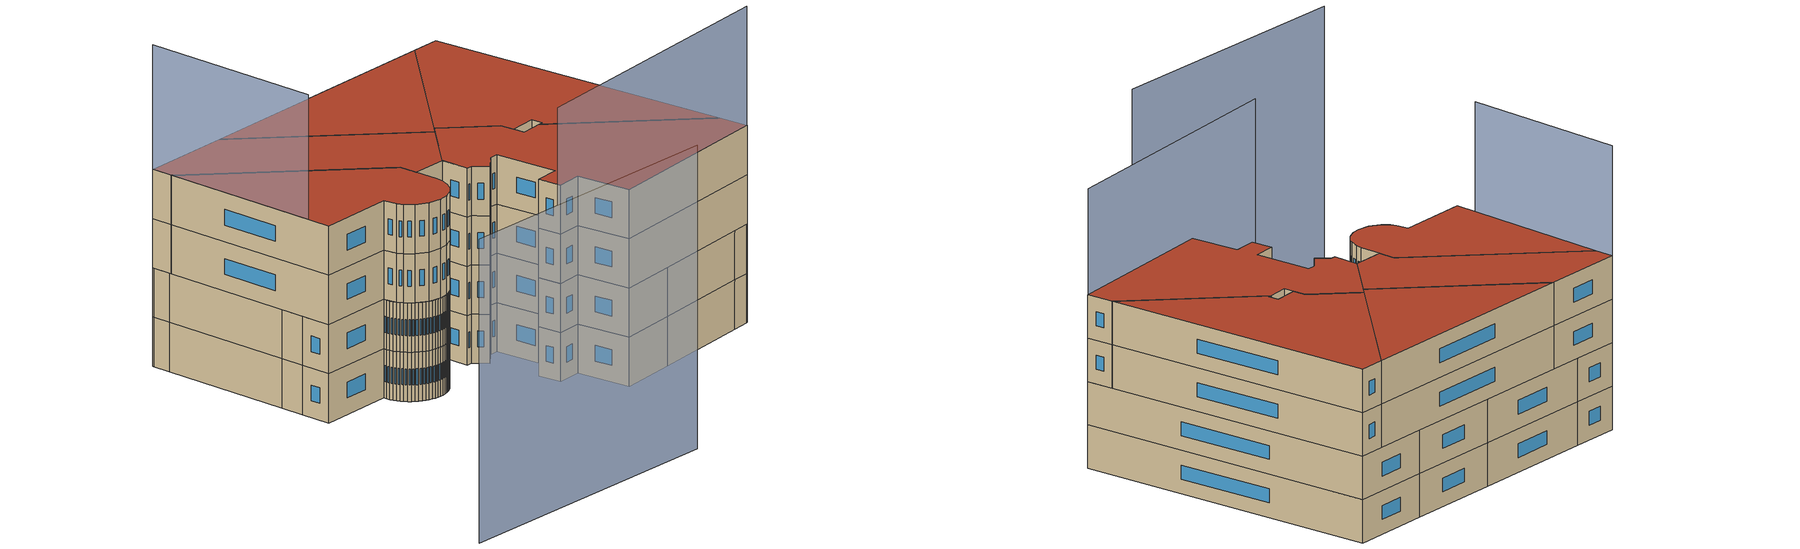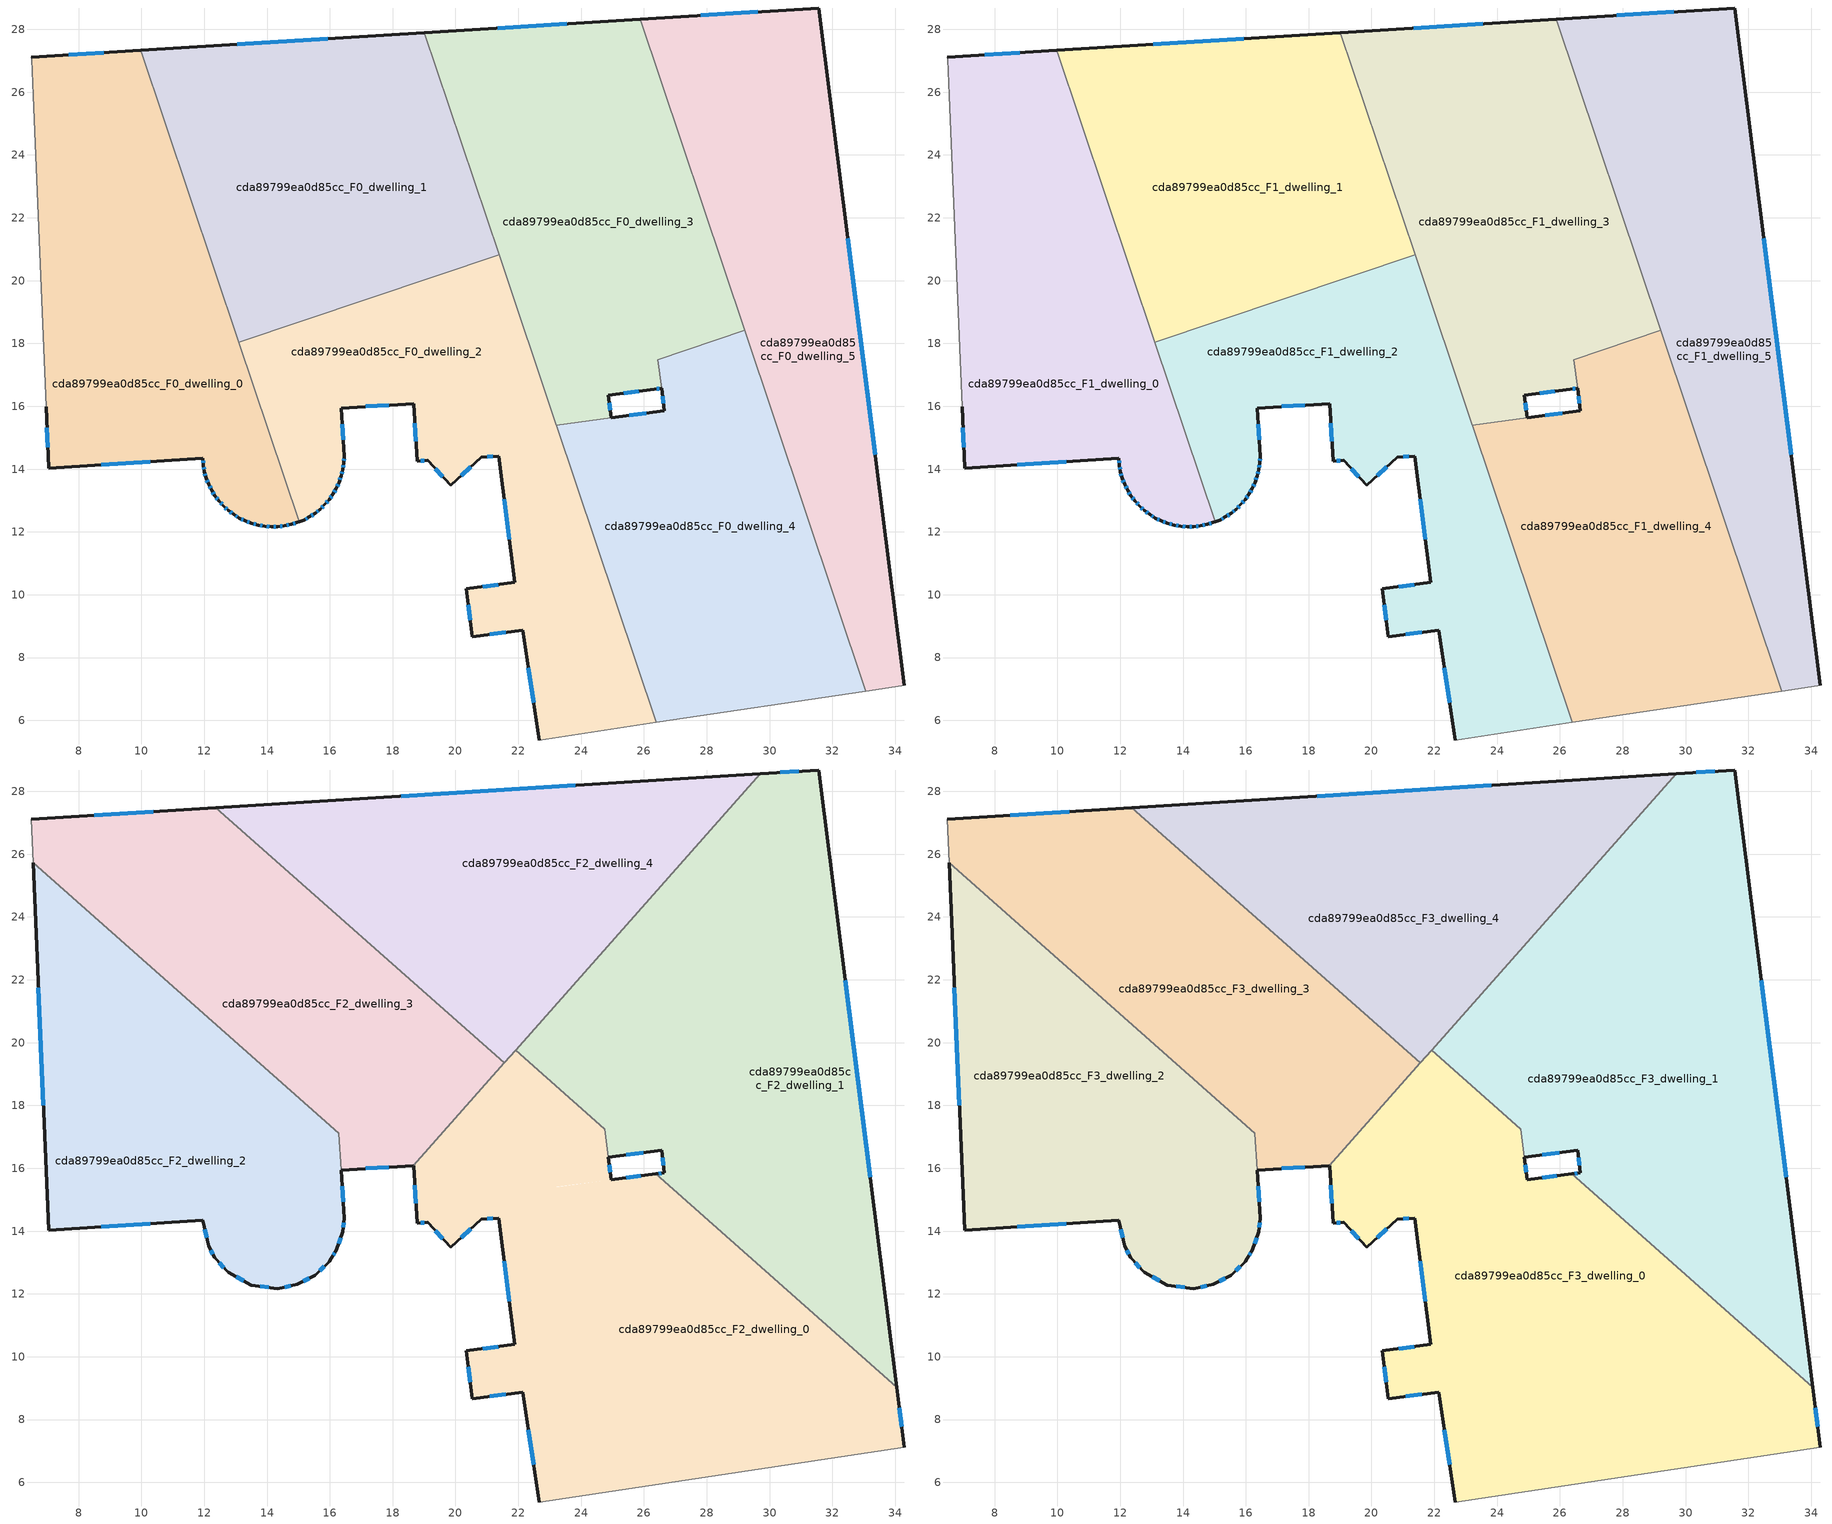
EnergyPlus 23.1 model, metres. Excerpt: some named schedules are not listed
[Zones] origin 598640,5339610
cda89799ea0d85cc_F0_dwelling_0
 floor ground (EU_floor_Construction): 9.98,27.33 15.03,12.32 14.96,12.3 14.77,12.24 14.56,12.19 14.35,12.17 14.14,12.17 13.93,12.18 13.72,12.22 13.51,12.28 13.31,12.35 13.12,12.44 12.94,12.56 12.77,12.68 12.62,12.82 12.47,12.98 12.34,13.15 12.24,13.32 12.14,13.51 12.06,13.71 12.01,13.92 11.97,14.13 11.96,14.34 7.05,14.02 6.97,15.99 6.91,17.46 6.56,25.9 6.51,27.04 6.5,27.11 z0
 wall outside (EU_wall_Construction): 6.97,15.99 7.05,14.02 11.96,14.34 11.97,14.13 12.01,13.92 12.06,13.71 12.14,13.51 12.24,13.32 12.34,13.15 12.47,12.98 12.62,12.82 12.77,12.68 12.94,12.56 13.12,12.44 13.31,12.35 13.51,12.28 13.72,12.22 13.93,12.18 14.14,12.17 14.35,12.17 14.56,12.19 14.77,12.24 14.96,12.3 15.03,12.32 / 9.98,27.33 6.5,27.11 z0:3
 wall adiabatic (EU_wall_Construction): 6.5,27.11 6.51,27.04 6.56,25.9 6.91,17.46 6.97,15.99 z0:3
 wall to cda89799ea0d85cc_F0_dwelling_1 (EU_wall_Construction): 13.1,18.04 9.98,27.33 z0:3
 wall to cda89799ea0d85cc_F0_dwelling_2 (EU_wall_Construction): 15.03,12.32 13.1,18.04 z0:3
 window (EU_Window_Construction): 14.42,12.18 14.48,12.19 / 14.21,12.17 14.28,12.17 / 14,12.18 14.07,12.17 / 13.79,12.21 13.85,12.2 / 13.58,12.26 13.64,12.24 / 13.38,12.33 13.44,12.3 / 13.19,12.41 13.25,12.38 / 13,12.52 13.06,12.48 / 12.83,12.64 12.88,12.6 / 12.67,12.77 12.72,12.73 / 12.52,12.92 12.57,12.87 / 12.39,13.09 12.43,13.04 / 12.27,13.26 12.3,13.21 / 12.18,13.45 12.21,13.39 / 12.09,13.64 12.12,13.58 / 12.03,13.85 12.04,13.78 / 11.98,14.06 12,13.99 / 11.96,14.27 11.97,14.2 / 8.72,14.13 10.29,14.23 / 7,15.32 7.02,14.69 / 8.8,27.26 7.68,27.19 / 14.83,12.26 14.9,12.28 / 14.63,12.21 14.69,12.22 z1.02:1.98
cda89799ea0d85cc_F0_dwelling_1
 floor ground (EU_floor_Construction): 19.01,27.89 21.39,20.82 13.1,18.04 9.98,27.33 z0
 wall outside (EU_wall_Construction): 19.01,27.89 9.98,27.33 z0:3
 wall to cda89799ea0d85cc_F0_dwelling_2 (EU_wall_Construction): 13.1,18.04 21.39,20.82 z0:3
 wall to cda89799ea0d85cc_F0_dwelling_3 (EU_wall_Construction): 21.39,20.82 19.01,27.89 z0:3
 window (EU_Window_Construction): 15.94,27.7 13.05,27.52 z1.02:1.98
cda89799ea0d85cc_F0_dwelling_2
 floor ground (EU_floor_Construction): 21.39,20.82 26.39,5.93 22.67,5.38 22.14,8.87 20.54,8.67 20.34,10.2 21.89,10.39 21.38,14.42 20.82,14.38 19.84,13.49 19.11,14.28 18.78,14.26 18.67,16.09 16.36,15.95 16.46,14.41 16.44,14.2 16.42,13.99 16.36,13.79 16.29,13.58 16.2,13.39 16.1,13.2 15.98,13.03 15.84,12.88 15.69,12.72 15.53,12.59 15.35,12.48 15.16,12.38 15.03,12.32 13.1,18.04 z0
 wall outside (EU_wall_Construction): 15.03,12.32 15.16,12.38 15.35,12.48 15.53,12.59 15.69,12.72 15.84,12.88 15.98,13.03 16.1,13.2 16.2,13.39 16.29,13.58 16.36,13.79 16.42,13.99 16.44,14.2 16.46,14.41 16.36,15.95 18.67,16.09 18.78,14.26 19.11,14.28 19.84,13.49 20.82,14.38 21.38,14.42 21.89,10.39 20.34,10.2 20.54,8.67 22.14,8.87 22.67,5.38 z0:3
 wall adiabatic (EU_wall_Construction): 22.67,5.38 26.39,5.93 z0:3
 wall to cda89799ea0d85cc_F0_dwelling_4 (EU_wall_Construction): 26.39,5.93 23.21,15.4 z0:3
 wall to cda89799ea0d85cc_F0_dwelling_3 (EU_wall_Construction): 23.21,15.4 21.38,20.82 z0:3
 window (EU_Window_Construction): 21.01,14.39 21.19,14.41 / 20.18,13.79 20.49,14.08 / 19.36,14.01 19.59,13.76 / 18.89,14.27 19,14.27 / 18.7,15.46 18.74,14.88 / 17.14,15.99 17.88,16.04 / 16.42,14.93 16.39,15.42 / 16.45,14.27 16.45,14.34 / 16.42,14.06 16.43,14.13 / 16.38,13.85 16.4,13.92 / 16.31,13.65 16.34,13.72 / 16.23,13.46 16.26,13.52 / 16.13,13.27 16.17,13.33 / 16.02,13.09 16.06,13.14 / 15.89,12.93 15.93,12.98 / 15.74,12.78 15.79,12.82 / 15.58,12.64 15.63,12.68 / 15.41,12.52 15.47,12.55 / 15.23,12.41 15.29,12.44 / 22.32,7.68 22.49,6.57 / 21.08,8.74 21.6,8.8 / 20.41,9.68 20.47,9.19 / 21.36,10.32 20.87,10.26 / 21.55,13.05 21.72,11.76 z1.02:1.98
cda89799ea0d85cc_F0_dwelling_3
 floor ground (EU_floor_Construction): 25.88,28.32 29.21,18.42 26.44,17.49 26.56,16.57 26.33,16.54 24.86,16.35 24.96,15.63 23.21,15.4 19.01,27.89 z0
 wall outside (EU_wall_Construction): 25.88,28.32 19.01,27.89 / 24.95,15.63 24.86,16.35 26.33,16.54 26.56,16.57 z0:3
 wall to cda89799ea0d85cc_F0_dwelling_4 (EU_wall_Construction): 26.56,16.57 26.44,17.49 29.21,18.42 / 23.21,15.4 24.96,15.63 z0:3
 wall to cda89799ea0d85cc_F0_dwelling_5 (EU_wall_Construction): 29.21,18.42 25.88,28.32 z0:3
 window (EU_Window_Construction): 23.54,28.18 21.35,28.04 / 26.41,16.55 26.48,16.56 / 25.36,16.42 25.83,16.48 / 24.92,15.88 24.89,16.11 z1.02:1.98
cda89799ea0d85cc_F0_dwelling_4
 floor ground (EU_floor_Construction): 29.2,18.42 33.06,6.93 26.39,5.93 23.21,15.4 24.96,15.64 26.65,15.85 26.44,17.49 z0
 wall outside (EU_wall_Construction): 26.56,16.57 26.65,15.85 24.96,15.64 z0:3
 wall adiabatic (EU_wall_Construction): 26.39,5.93 33.06,6.93 z0:3
 wall to cda89799ea0d85cc_F0_dwelling_5 (EU_wall_Construction): 33.06,6.93 29.21,18.41 z0:3
 window (EU_Window_Construction): 26.08,15.78 25.54,15.71 / 26.59,16.33 26.62,16.1 z1.02:1.98
cda89799ea0d85cc_F0_dwelling_5
 floor ground (EU_floor_Construction): 31.56,28.68 34.28,7.12 34.21,7.11 33.06,6.93 25.88,28.32 z0
 wall outside (EU_wall_Construction): 34.28,7.12 31.56,28.68 25.88,28.32 z0:3
 wall adiabatic (EU_wall_Construction): 33.06,6.93 34.21,7.11 34.28,7.12 z0:3
 window (EU_Window_Construction): 29.62,28.56 27.81,28.44 / 33.35,14.45 32.48,21.34 z1.02:1.98
cda89799ea0d85cc_F1_dwelling_0
 floor to cda89799ea0d85cc_F0_dwelling_0 (EU_floor_Construction): 9.98,27.33 15.03,12.32 14.96,12.3 14.77,12.24 14.56,12.19 14.35,12.17 14.14,12.17 13.93,12.18 13.72,12.22 13.51,12.28 13.31,12.35 13.12,12.44 12.94,12.56 12.77,12.68 12.62,12.82 12.47,12.98 12.34,13.15 12.24,13.32 12.14,13.51 12.06,13.71 12.01,13.92 11.97,14.13 11.96,14.34 7.05,14.02 6.97,15.99 6.91,17.46 6.56,25.9 6.51,27.04 6.5,27.11 z3
 wall outside (EU_wall_Construction): 6.97,15.99 7.05,14.02 11.96,14.34 11.97,14.13 12.01,13.92 12.06,13.71 12.14,13.51 12.24,13.32 12.34,13.15 12.47,12.98 12.62,12.82 12.77,12.68 12.94,12.56 13.12,12.44 13.31,12.35 13.51,12.28 13.72,12.22 13.93,12.18 14.14,12.17 14.35,12.17 14.56,12.19 14.77,12.24 14.96,12.3 15.03,12.32 / 9.98,27.33 6.5,27.11 z3:6
 wall adiabatic (EU_wall_Construction): 6.5,27.11 6.51,27.04 6.56,25.9 6.91,17.46 6.97,15.99 z3:6
 wall to cda89799ea0d85cc_F1_dwelling_1 (EU_wall_Construction): 13.1,18.04 9.98,27.33 z3:6
 wall to cda89799ea0d85cc_F1_dwelling_2 (EU_wall_Construction): 15.03,12.32 13.1,18.04 z3:6
 window (EU_Window_Construction): 14.42,12.18 14.48,12.19 / 14.21,12.17 14.28,12.17 / 14,12.18 14.07,12.17 / 13.79,12.21 13.85,12.2 / 13.58,12.26 13.64,12.24 / 13.38,12.33 13.44,12.3 / 13.19,12.41 13.25,12.38 / 13,12.52 13.06,12.48 / 12.83,12.64 12.88,12.6 / 12.67,12.77 12.72,12.73 / 12.52,12.92 12.57,12.87 / 12.39,13.09 12.43,13.04 / 12.27,13.26 12.3,13.21 / 12.18,13.45 12.21,13.39 / 12.09,13.64 12.12,13.58 / 12.03,13.85 12.04,13.78 / 11.98,14.06 12,13.99 / 11.96,14.27 11.97,14.2 / 8.72,14.13 10.29,14.23 / 7,15.32 7.02,14.69 / 8.8,27.26 7.68,27.19 / 14.83,12.26 14.9,12.28 / 14.63,12.21 14.69,12.22 z4.02:4.98
 roof outside (EU_roof_Construction): 14.35,12.17 13.51,12.28 13.72,12.22 13.93,12.18 14.14,12.17 z6; 13.51,12.28 12.77,12.68 12.94,12.56 13.12,12.44 13.31,12.35 z6; 12.14,13.51 11.96,14.34 11.97,14.13 12.01,13.92 12.06,13.71 z6
cda89799ea0d85cc_F1_dwelling_1
 floor to cda89799ea0d85cc_F0_dwelling_1 (EU_floor_Construction): 19.01,27.89 21.39,20.82 13.1,18.04 9.98,27.33 z3
 wall outside (EU_wall_Construction): 19.01,27.89 9.98,27.33 z3:6
 wall to cda89799ea0d85cc_F1_dwelling_2 (EU_wall_Construction): 13.1,18.04 21.39,20.82 z3:6
 wall to cda89799ea0d85cc_F1_dwelling_3 (EU_wall_Construction): 21.39,20.82 19.01,27.89 z3:6
 window (EU_Window_Construction): 15.94,27.7 13.05,27.52 z4.02:4.98
cda89799ea0d85cc_F1_dwelling_2
 floor to cda89799ea0d85cc_F0_dwelling_2 (EU_floor_Construction): 21.39,20.82 26.39,5.93 22.67,5.38 22.14,8.87 20.54,8.67 20.34,10.2 21.89,10.39 21.38,14.42 20.82,14.38 19.84,13.49 19.11,14.28 18.78,14.26 18.67,16.09 16.36,15.95 16.46,14.41 16.44,14.2 16.42,13.99 16.36,13.79 16.29,13.58 16.2,13.39 16.1,13.2 15.98,13.03 15.84,12.88 15.69,12.72 15.53,12.59 15.35,12.48 15.16,12.38 15.03,12.32 13.1,18.04 z3
 wall outside (EU_wall_Construction): 15.03,12.32 15.16,12.38 15.35,12.48 15.53,12.59 15.69,12.72 15.84,12.88 15.98,13.03 16.1,13.2 16.2,13.39 16.29,13.58 16.36,13.79 16.42,13.99 16.44,14.2 16.46,14.41 16.36,15.95 18.67,16.09 18.78,14.26 19.11,14.28 19.84,13.49 20.82,14.38 21.38,14.42 21.89,10.39 20.34,10.2 20.54,8.67 22.14,8.87 22.67,5.38 z3:6
 wall adiabatic (EU_wall_Construction): 22.67,5.38 26.39,5.93 z3:6
 wall to cda89799ea0d85cc_F1_dwelling_4 (EU_wall_Construction): 26.39,5.93 23.21,15.4 z3:6
 wall to cda89799ea0d85cc_F1_dwelling_3 (EU_wall_Construction): 23.21,15.4 21.38,20.82 z3:6
 window (EU_Window_Construction): 21.01,14.39 21.19,14.41 / 20.18,13.79 20.49,14.08 / 19.36,14.01 19.59,13.76 / 18.89,14.27 19,14.27 / 18.7,15.46 18.74,14.88 / 17.14,15.99 17.88,16.04 / 16.42,14.93 16.39,15.42 / 16.45,14.27 16.45,14.34 / 16.42,14.06 16.43,14.13 / 16.38,13.85 16.4,13.92 / 16.31,13.65 16.34,13.72 / 16.23,13.46 16.26,13.52 / 16.13,13.27 16.17,13.33 / 16.02,13.09 16.06,13.14 / 15.89,12.93 15.93,12.98 / 15.74,12.78 15.79,12.82 / 15.58,12.64 15.63,12.68 / 15.41,12.52 15.47,12.55 / 15.23,12.41 15.29,12.44 / 22.32,7.68 22.49,6.57 / 21.08,8.74 21.6,8.8 / 20.41,9.68 20.47,9.19 / 21.36,10.32 20.87,10.26 / 21.55,13.05 21.72,11.76 z4.02:4.98
cda89799ea0d85cc_F1_dwelling_3
 floor to cda89799ea0d85cc_F0_dwelling_3 (EU_floor_Construction): 25.88,28.32 29.21,18.42 26.44,17.49 26.56,16.57 26.33,16.54 24.86,16.35 24.96,15.63 23.21,15.4 19.01,27.89 z3
 wall outside (EU_wall_Construction): 25.88,28.32 19.01,27.89 / 24.95,15.63 24.86,16.35 26.33,16.54 26.56,16.57 z3:6
 wall to cda89799ea0d85cc_F1_dwelling_4 (EU_wall_Construction): 26.56,16.57 26.44,17.49 29.21,18.42 / 23.21,15.4 24.96,15.63 z3:6
 wall to cda89799ea0d85cc_F1_dwelling_5 (EU_wall_Construction): 29.21,18.42 25.88,28.32 z3:6
 window (EU_Window_Construction): 23.54,28.18 21.35,28.04 / 26.41,16.55 26.48,16.56 / 25.36,16.42 25.83,16.48 / 24.92,15.88 24.89,16.11 z4.02:4.98
cda89799ea0d85cc_F1_dwelling_4
 floor to cda89799ea0d85cc_F0_dwelling_4 (EU_floor_Construction): 29.2,18.42 33.06,6.93 26.39,5.93 23.21,15.4 24.96,15.64 26.65,15.85 26.44,17.49 z3
 wall outside (EU_wall_Construction): 26.56,16.57 26.65,15.85 24.96,15.64 z3:6
 wall adiabatic (EU_wall_Construction): 26.39,5.93 33.06,6.93 z3:6
 wall to cda89799ea0d85cc_F1_dwelling_5 (EU_wall_Construction): 33.06,6.93 29.21,18.41 z3:6
 window (EU_Window_Construction): 26.08,15.78 25.54,15.71 / 26.59,16.33 26.62,16.1 z4.02:4.98
cda89799ea0d85cc_F1_dwelling_5
 floor to cda89799ea0d85cc_F0_dwelling_5 (EU_floor_Construction): 31.56,28.68 34.28,7.12 34.21,7.11 33.06,6.93 25.88,28.32 z3
 wall outside (EU_wall_Construction): 34.28,7.12 31.56,28.68 25.88,28.32 z3:6
 wall adiabatic (EU_wall_Construction): 33.06,6.93 34.21,7.11 34.28,7.12 z3:6
 window (EU_Window_Construction): 29.62,28.56 27.81,28.44 / 33.35,14.45 32.48,21.34 z4.02:4.98
cda89799ea0d85cc_F2_dwelling_0
 floor to cda89799ea0d85cc_F1_dwelling_4 (EU_floor_Construction): 31.65,11.15 33.06,6.94 26.39,5.94 23.21,15.4 24.95,15.64 26.37,15.82 z6
 floor to cda89799ea0d85cc_F1_dwelling_5 (EU_floor_Construction): 34.04,9.03 34.28,7.12 33.06,6.94 31.65,11.14 z6
 floor to cda89799ea0d85cc_F1_dwelling_2 (EU_floor_Construction): 21.79,19.62 26.39,5.94 22.67,5.38 22.14,8.87 20.54,8.67 20.34,10.2 21.89,10.39 21.38,14.42 20.82,14.38 19.84,13.49 19.11,14.28 18.78,14.26 18.67,16.09 z6
 floor to cda89799ea0d85cc_F1_dwelling_3 (EU_floor_Construction): 24.74,17.26 24.95,15.64 23.21,15.4 21.79,19.62 21.92,19.76 z6
 wall outside (EU_wall_Construction): 34.28,7.12 34.04,9.03 / 18.67,16.09 18.78,14.26 19.11,14.28 19.84,13.49 20.82,14.38 21.38,14.42 21.89,10.39 20.34,10.2 20.54,8.67 22.14,8.87 22.67,5.38 / 26.37,15.82 24.95,15.63 24.86,16.35 z6:9
 wall adiabatic (EU_wall_Construction): 22.67,5.38 34.28,7.12 z6:9
 wall to cda89799ea0d85cc_F2_dwelling_1 (EU_wall_Construction): 24.86,16.35 24.74,17.26 21.92,19.76 / 34.04,9.03 26.37,15.82 z6:9
 wall to cda89799ea0d85cc_F2_dwelling_3 (EU_wall_Construction): 21.55,19.35 18.66,16.09 z6:9
 wall to cda89799ea0d85cc_F2_dwelling_4 (EU_wall_Construction): 21.91,19.76 21.55,19.35 z6:9
 window (EU_Window_Construction): 34.2,7.77 34.12,8.38 / 22.32,7.68 22.49,6.57 / 21.08,8.74 21.6,8.8 / 20.41,9.68 20.47,9.19 / 21.36,10.32 20.87,10.26 / 21.55,13.05 21.72,11.76 / 21.01,14.39 21.19,14.41 / 20.18,13.79 20.49,14.08 / 19.36,14.01 19.59,13.76 / 18.89,14.27 19,14.27 / 18.7,15.46 18.74,14.88 / 24.92,15.88 24.89,16.11 / 25.89,15.76 25.44,15.7 z7.02:7.98
cda89799ea0d85cc_F2_dwelling_1
 floor to cda89799ea0d85cc_F1_dwelling_5 (EU_floor_Construction): 31.56,28.68 34.04,9.03 31.65,11.14 26.87,25.36 29.71,28.56 z6
 floor to cda89799ea0d85cc_F1_dwelling_4 (EU_floor_Construction): 29.2,18.42 31.65,11.15 26.37,15.82 26.65,15.85 26.44,17.49 z6
 floor to cda89799ea0d85cc_F1_dwelling_3 (EU_floor_Construction): 26.87,25.36 29.21,18.42 26.44,17.49 26.56,16.57 24.86,16.35 24.74,17.26 21.92,19.76 z6
 wall outside (EU_wall_Construction): 34.04,9.03 31.56,28.68 29.71,28.56 / 24.86,16.35 26.56,16.57 26.65,15.85 26.37,15.82 z6:9
 wall to cda89799ea0d85cc_F2_dwelling_4 (EU_wall_Construction): 29.71,28.56 21.92,19.76 z6:9
 window (EU_Window_Construction): 30.93,28.64 30.34,28.6 / 33.2,15.71 32.4,21.99 / 26.56,15.84 26.47,15.83 / 26.59,16.33 26.62,16.1 / 25.44,16.43 25.98,16.5 z7.02:7.98
cda89799ea0d85cc_F2_dwelling_2
 floor outside (EU_floor_Construction): 6.57,25.72 6.91,17.46 6.97,15.99 7.05,14.02 6.56,25.73 z6
 floor to cda89799ea0d85cc_F1_dwelling_0 (EU_floor_Construction): 12.2,20.73 15.02,12.33 14.96,12.3 14.35,12.17 13.51,12.28 12.77,12.68 12.34,13.15 12.14,13.51 11.96,14.34 7.05,14.02 6.97,15.99 6.91,17.46 6.57,25.72 z6
 floor to cda89799ea0d85cc_F1_dwelling_2 (EU_floor_Construction): 16.29,17.11 16.46,14.41 16.42,13.99 16.2,13.39 16.05,13.14 15.98,13.03 15.53,12.59 15.02,12.33 13.1,18.04 14.65,18.56 z6
 floor to cda89799ea0d85cc_F1_dwelling_1 (EU_floor_Construction): 14.65,18.56 13.1,18.04 12.2,20.73 z6
 wall outside (EU_wall_Construction): 6.56,25.73 7.05,14.02 11.96,14.34 12.14,13.51 12.34,13.15 12.77,12.68 13.51,12.28 14.35,12.17 14.96,12.3 15.53,12.59 15.98,13.03 16.05,13.14 16.2,13.39 16.42,13.99 16.46,14.41 16.36,15.94 z6:9
 wall to cda89799ea0d85cc_F2_dwelling_3 (EU_wall_Construction): 16.36,15.94 16.29,17.11 6.56,25.73 z6:9
 window (EU_Window_Construction): 16.43,14.13 16.44,14.26 / 16.28,13.6 16.34,13.78 / 16.1,13.23 16.15,13.31 / 15.68,12.74 15.83,12.88 / 15.16,12.4 15.34,12.49 / 14.56,12.22 14.75,12.26 / 13.79,12.24 14.06,12.21 / 13.02,12.54 13.25,12.41 / 12.49,12.99 12.62,12.84 / 12.21,13.39 12.27,13.27 / 12.02,14.06 12.08,13.79 / 8.72,14.13 10.29,14.23 / 6.72,21.75 6.88,18.01 / 16.42,14.93 16.39,15.42 z7.02:7.98
cda89799ea0d85cc_F2_dwelling_3
 floor outside (EU_floor_Construction): 6.5,27.11 6.51,27.04 6.56,25.9 6.57,25.72 6.56,25.73 z6
 floor to cda89799ea0d85cc_F1_dwelling_1 (EU_floor_Construction): 20.3,20.46 14.65,18.56 12.2,20.73 9.98,27.33 12.38,27.48 z6
 floor to cda89799ea0d85cc_F1_dwelling_0 (EU_floor_Construction): 9.98,27.33 12.2,20.73 6.57,25.72 6.56,25.9 6.51,27.04 6.5,27.11 z6
 floor to cda89799ea0d85cc_F1_dwelling_2 (EU_floor_Construction): 21.55,19.35 18.66,16.09 16.36,15.95 16.29,17.11 14.65,18.56 20.3,20.46 z6
 wall outside (EU_wall_Construction): 12.38,27.48 6.5,27.11 / 16.36,15.95 18.66,16.09 z6:9
 wall adiabatic (EU_wall_Construction): 6.5,27.11 6.56,25.73 z6:9
 wall to cda89799ea0d85cc_F2_dwelling_4 (EU_wall_Construction): 21.55,19.35 12.38,27.48 z6:9
 window (EU_Window_Construction): 10.38,27.35 8.5,27.24 / 17.14,15.99 17.88,16.04 z7.02:7.98
cda89799ea0d85cc_F2_dwelling_4
 floor to cda89799ea0d85cc_F1_dwelling_3 (EU_floor_Construction): 25.88,28.32 26.87,25.36 21.79,19.62 19.01,27.89 z6
 floor to cda89799ea0d85cc_F1_dwelling_1 (EU_floor_Construction): 19.01,27.89 21.38,20.82 20.3,20.46 12.38,27.48 z6
 floor to cda89799ea0d85cc_F1_dwelling_5 (EU_floor_Construction): 29.71,28.56 26.87,25.36 25.88,28.32 z6
 floor to cda89799ea0d85cc_F1_dwelling_2 (EU_floor_Construction): 21.38,20.82 21.79,19.62 21.55,19.35 20.3,20.46 z6
 wall outside (EU_wall_Construction): 29.71,28.56 12.38,27.48 z6:9
 window (EU_Window_Construction): 23.81,28.19 18.27,27.85 z7.02:7.98
cda89799ea0d85cc_F3_dwelling_0
 floor to cda89799ea0d85cc_F2_dwelling_0 (EU_floor_Construction): 26.37,15.82 34.04,9.03 34.28,7.12 22.67,5.38 22.14,8.87 20.54,8.67 20.34,10.2 21.89,10.39 21.38,14.42 20.82,14.38 19.84,13.49 19.11,14.28 18.78,14.26 18.67,16.09 21.92,19.76 24.74,17.26 24.95,15.63 z9
 wall outside (EU_wall_Construction): 34.28,7.12 34.04,9.03 / 18.67,16.09 18.78,14.26 19.11,14.28 19.84,13.49 20.82,14.38 21.38,14.42 21.89,10.39 20.34,10.2 20.54,8.67 22.14,8.87 22.67,5.38 / 26.37,15.82 24.95,15.63 24.86,16.35 z9:12
 wall adiabatic (EU_wall_Construction): 22.67,5.38 34.28,7.12 z9:12
 wall to cda89799ea0d85cc_F3_dwelling_1 (EU_wall_Construction): 24.86,16.35 24.74,17.26 21.92,19.76 / 34.04,9.03 26.37,15.82 z9:12
 wall to cda89799ea0d85cc_F3_dwelling_3 (EU_wall_Construction): 21.55,19.35 18.66,16.09 z9:12
 wall to cda89799ea0d85cc_F3_dwelling_4 (EU_wall_Construction): 21.91,19.76 21.55,19.35 z9:12
 window (EU_Window_Construction): 34.2,7.77 34.12,8.38 / 22.32,7.68 22.49,6.57 / 21.08,8.74 21.6,8.8 / 20.41,9.68 20.47,9.19 / 21.36,10.32 20.87,10.26 / 21.55,13.05 21.72,11.76 / 21.01,14.39 21.19,14.41 / 20.18,13.79 20.49,14.08 / 19.36,14.01 19.59,13.76 / 18.89,14.27 19,14.27 / 18.7,15.46 18.74,14.88 / 24.92,15.88 24.89,16.11 / 25.89,15.76 25.44,15.7 z10.02:10.98
 roof outside (EU_roof_Construction): 34.28,7.12 34.04,9.03 26.37,15.82 24.95,15.63 24.74,17.26 21.92,19.76 18.66,16.09 18.78,14.26 19.11,14.28 19.84,13.49 20.82,14.38 21.38,14.42 21.89,10.39 20.34,10.2 20.54,8.67 22.14,8.87 22.67,5.38 z12
cda89799ea0d85cc_F3_dwelling_1
 floor to cda89799ea0d85cc_F2_dwelling_1 (EU_floor_Construction): 31.56,28.68 34.04,9.03 26.37,15.82 26.65,15.85 26.56,16.57 24.86,16.35 24.74,17.26 21.92,19.76 29.71,28.56 z9
 wall outside (EU_wall_Construction): 34.04,9.03 31.56,28.68 29.71,28.56 / 24.86,16.35 26.56,16.57 26.65,15.85 26.37,15.82 z9:12
 wall to cda89799ea0d85cc_F3_dwelling_4 (EU_wall_Construction): 29.71,28.56 21.92,19.76 z9:12
 window (EU_Window_Construction): 30.93,28.64 30.34,28.6 / 33.2,15.71 32.4,21.99 / 26.56,15.84 26.47,15.83 / 26.59,16.33 26.62,16.1 / 25.44,16.43 25.98,16.5 z10.02:10.98
 roof outside (EU_roof_Construction): 34.04,9.03 31.56,28.68 29.71,28.56 21.92,19.76 24.74,17.26 24.86,16.35 26.56,16.57 26.65,15.85 26.37,15.82 z12
cda89799ea0d85cc_F3_dwelling_2
 floor to cda89799ea0d85cc_F2_dwelling_2 (EU_floor_Construction): 16.29,17.11 16.46,14.41 16.42,13.99 16.2,13.39 16.05,13.14 15.98,13.03 15.53,12.59 14.96,12.3 14.35,12.17 13.51,12.28 12.77,12.68 12.34,13.15 12.14,13.51 11.96,14.34 7.05,14.02 6.56,25.73 z9
 wall outside (EU_wall_Construction): 6.56,25.73 7.05,14.02 11.96,14.34 12.14,13.51 12.34,13.15 12.77,12.68 13.51,12.28 14.35,12.17 14.96,12.3 15.53,12.59 15.98,13.03 16.05,13.14 16.2,13.39 16.42,13.99 16.46,14.41 16.36,15.94 z9:12
 wall to cda89799ea0d85cc_F3_dwelling_3 (EU_wall_Construction): 16.36,15.94 16.29,17.11 6.56,25.73 z9:12
 window (EU_Window_Construction): 16.43,14.13 16.44,14.26 / 16.28,13.6 16.34,13.78 / 16.1,13.23 16.15,13.31 / 15.68,12.74 15.83,12.88 / 15.16,12.4 15.34,12.49 / 14.56,12.22 14.75,12.26 / 13.79,12.24 14.06,12.21 / 13.02,12.54 13.25,12.41 / 12.49,12.99 12.62,12.84 / 12.21,13.39 12.27,13.27 / 12.02,14.06 12.08,13.79 / 8.72,14.13 10.29,14.23 / 6.72,21.75 6.88,18.01 / 16.42,14.93 16.39,15.42 z10.02:10.98
 roof outside (EU_roof_Construction): 15.98,13.03 16.05,13.14 16.2,13.39 16.42,13.99 16.46,14.41 16.29,17.11 6.56,25.73 7.05,14.02 11.96,14.34 12.14,13.51 12.34,13.15 12.77,12.68 13.51,12.28 14.35,12.17 14.96,12.3 15.53,12.59 z12
cda89799ea0d85cc_F3_dwelling_3
 floor to cda89799ea0d85cc_F2_dwelling_3 (EU_floor_Construction): 21.55,19.35 18.66,16.09 16.36,15.95 16.29,17.11 6.56,25.73 6.5,27.11 12.38,27.48 z9
 wall outside (EU_wall_Construction): 12.38,27.48 6.5,27.11 / 16.36,15.95 18.66,16.09 z9:12
 wall adiabatic (EU_wall_Construction): 6.5,27.11 6.56,25.73 z9:12
 wall to cda89799ea0d85cc_F3_dwelling_4 (EU_wall_Construction): 21.55,19.35 12.38,27.48 z9:12
 window (EU_Window_Construction): 10.38,27.35 8.5,27.24 / 17.14,15.99 17.88,16.04 z10.02:10.98
 roof outside (EU_roof_Construction): 18.66,16.09 21.55,19.35 12.38,27.48 6.5,27.11 6.56,25.73 16.29,17.11 16.36,15.95 z12
cda89799ea0d85cc_F3_dwelling_4
 floor to cda89799ea0d85cc_F2_dwelling_4 (EU_floor_Construction): 29.71,28.56 21.55,19.35 12.38,27.48 z9
 wall outside (EU_wall_Construction): 29.71,28.56 12.38,27.48 z9:12
 window (EU_Window_Construction): 23.81,28.19 18.27,27.85 z10.02:10.98
 roof outside (EU_roof_Construction): 21.55,19.35 29.71,28.56 12.38,27.48 z12
shading: 6.51,27.12 6.99,15.55 z0:19.6; -0.33,-4.51 18.45,-3.8 z0:18.5; 15.74,4.44 34.21,7.11 z0:19.3
[Building]
EU S2 Campaign: North Axis=0; Terrain=City; Solar Distribution=FullExterior
[Site:Location]
Vienna: Latitude=48; Longitude=16.5; Time Zone=1; Elevation=183
[SizingPeriod:WeatherFileDays]
AnnualSizingPeriod: Begin Month=1; Begin Day of Month=1; End Month=12; End Day of Month=31; Day of Week for Start Day=Monday; Use Weather File Daylight Saving Period=No; Use Weather File Rain and Snow Indicators=No
[MATERIAL]
EU_InternalMass_Material: Roughness=MediumRough; Thickness=0.1; Conductivity=1; Density=1800; Specific Heat=900; Thermal Absorptance=0.9; Solar Absorptance=0.7; Visible Absorptance=0.7
[MATERIAL:NOMASS] Roughness=MediumRough; Thermal Absorptance=0.9; Solar Absorptance=0.7; Visible Absorptance=0.7
Name | Thermal Resistance
EU_wall_NoMass | 0.942466
EU_roof_NoMass | 0.551687
EU_floor_NoMass | 0.66527
[WINDOWMATERIAL:SIMPLEGLAZINGSYSTEM]
EU_Window_SimpleGlazing: UFactor=2.03367; Solar Heat Gain Coefficient=0.65; Visible Transmittance=0.65
[CONSTRUCTION]
EU_wall_Construction: EU_wall_NoMass
EU_roof_Construction: EU_roof_NoMass
EU_floor_Construction: EU_floor_NoMass
EU_Window_Construction: EU_Window_SimpleGlazing
EU_InternalMass_Construction: EU_InternalMass_Material
[ZONE] Type=1; Multiplier=1; Ceiling Height=autocalculate; Floor Area=autocalculate; Part of Total Floor Area=Yes
Name | Volume
cda89799ea0d85cc_F0_dwelling_0; cda89799ea0d85cc_F1_dwelling_0; cda89799ea0d85cc_F2_dwelling_4; cda89799ea0d85cc_F3_dwelling_4 | 226.115
cda89799ea0d85cc_F2_dwelling_0; cda89799ea0d85cc_F3_dwelling_0 | 338.038
cda89799ea0d85cc_F0_dwelling_1; cda89799ea0d85cc_F1_dwelling_1 | 226.158
cda89799ea0d85cc_F2_dwelling_1; cda89799ea0d85cc_F3_dwelling_1 | 340.271
cda89799ea0d85cc_F0_dwelling_2; cda89799ea0d85cc_F1_dwelling_2 | 226.153
cda89799ea0d85cc_F2_dwelling_2; cda89799ea0d85cc_F3_dwelling_2 | 224.064
cda89799ea0d85cc_F0_dwelling_3; cda89799ea0d85cc_F1_dwelling_3 | 236.302
cda89799ea0d85cc_F2_dwelling_3; cda89799ea0d85cc_F3_dwelling_3 | 228.194
cda89799ea0d85cc_F0_dwelling_4; cda89799ea0d85cc_F1_dwelling_4 | 215.953
cda89799ea0d85cc_F0_dwelling_5; cda89799ea0d85cc_F1_dwelling_5 | 226.16
[INTERNALMASS] Construction=EU_InternalMass_Construction
Name | Zone or ZoneList | Surface Area
cda89799ea0d85cc_F0_dwelling_0_EU_InternalMass | cda89799ea0d85cc_F0_dwelling_0 | 75.371
cda89799ea0d85cc_F0_dwelling_1_EU_InternalMass | cda89799ea0d85cc_F0_dwelling_1 | 75.3861
cda89799ea0d85cc_F0_dwelling_2_EU_InternalMass | cda89799ea0d85cc_F0_dwelling_2 | 75.385
cda89799ea0d85cc_F0_dwelling_3_EU_InternalMass | cda89799ea0d85cc_F0_dwelling_3 | 78.7629
cda89799ea0d85cc_F0_dwelling_4_EU_InternalMass | cda89799ea0d85cc_F0_dwelling_4 | 71.9866
cda89799ea0d85cc_F0_dwelling_5_EU_InternalMass | cda89799ea0d85cc_F0_dwelling_5 | 75.3867
cda89799ea0d85cc_F1_dwelling_0_EU_InternalMass | cda89799ea0d85cc_F1_dwelling_0 | 75.371
cda89799ea0d85cc_F1_dwelling_1_EU_InternalMass | cda89799ea0d85cc_F1_dwelling_1 | 75.3861
cda89799ea0d85cc_F1_dwelling_2_EU_InternalMass | cda89799ea0d85cc_F1_dwelling_2 | 75.385
cda89799ea0d85cc_F1_dwelling_3_EU_InternalMass | cda89799ea0d85cc_F1_dwelling_3 | 78.7629
cda89799ea0d85cc_F1_dwelling_4_EU_InternalMass | cda89799ea0d85cc_F1_dwelling_4 | 71.9866
cda89799ea0d85cc_F1_dwelling_5_EU_InternalMass | cda89799ea0d85cc_F1_dwelling_5 | 75.3867
cda89799ea0d85cc_F2_dwelling_0_EU_InternalMass | cda89799ea0d85cc_F2_dwelling_0 | 112.696
cda89799ea0d85cc_F2_dwelling_1_EU_InternalMass | cda89799ea0d85cc_F2_dwelling_1 | 113.423
cda89799ea0d85cc_F2_dwelling_2_EU_InternalMass | cda89799ea0d85cc_F2_dwelling_2 | 74.6942
cda89799ea0d85cc_F2_dwelling_3_EU_InternalMass | cda89799ea0d85cc_F2_dwelling_3 | 76.0651
cda89799ea0d85cc_F2_dwelling_4_EU_InternalMass | cda89799ea0d85cc_F2_dwelling_4 | 75.3719
cda89799ea0d85cc_F3_dwelling_0_EU_InternalMass | cda89799ea0d85cc_F3_dwelling_0 | 112.696
cda89799ea0d85cc_F3_dwelling_1_EU_InternalMass | cda89799ea0d85cc_F3_dwelling_1 | 113.423
cda89799ea0d85cc_F3_dwelling_2_EU_InternalMass | cda89799ea0d85cc_F3_dwelling_2 | 74.6942
cda89799ea0d85cc_F3_dwelling_3_EU_InternalMass | cda89799ea0d85cc_F3_dwelling_3 | 76.0651
cda89799ea0d85cc_F3_dwelling_4_EU_InternalMass | cda89799ea0d85cc_F3_dwelling_4 | 75.3719
[OTHEREQUIPMENT] Fuel Type=Electricity; Design Level Calculation Method=Watts/Area; Power per Zone Floor Area=1; Fraction Latent=0; Fraction Radiant=0; Fraction Lost=0; Carbon Dioxide Generation Rate=0; EndUse Subcategory=EU_Step8_InternalGains
Name | Zone or ZoneList or Space or SpaceList | Schedule
EU_Step8_InternalGain_cda89799ea0d85cc_F0_dwelling_0_f000 | cda89799ea0d85cc_F0_dwelling_0 | EU_Step8_GainSchedule_cda89799ea0d85cc_F0_dwelling_0_f000
EU_Step8_InternalGain_cda89799ea0d85cc_F0_dwelling_1_f000 | cda89799ea0d85cc_F0_dwelling_1 | EU_Step8_GainSchedule_cda89799ea0d85cc_F0_dwelling_1_f000
EU_Step8_InternalGain_cda89799ea0d85cc_F0_dwelling_2_f000 | cda89799ea0d85cc_F0_dwelling_2 | EU_Step8_GainSchedule_cda89799ea0d85cc_F0_dwelling_2_f000
EU_Step8_InternalGain_cda89799ea0d85cc_F0_dwelling_3_f000 | cda89799ea0d85cc_F0_dwelling_3 | EU_Step8_GainSchedule_cda89799ea0d85cc_F0_dwelling_3_f000
EU_Step8_InternalGain_cda89799ea0d85cc_F0_dwelling_4_f000 | cda89799ea0d85cc_F0_dwelling_4 | EU_Step8_GainSchedule_cda89799ea0d85cc_F0_dwelling_4_f000
EU_Step8_InternalGain_cda89799ea0d85cc_F0_dwelling_5_f000 | cda89799ea0d85cc_F0_dwelling_5 | EU_Step8_GainSchedule_cda89799ea0d85cc_F0_dwelling_5_f000
EU_Step8_InternalGain_cda89799ea0d85cc_F1_dwelling_0_f000 | cda89799ea0d85cc_F1_dwelling_0 | EU_Step8_GainSchedule_cda89799ea0d85cc_F1_dwelling_0_f000
EU_Step8_InternalGain_cda89799ea0d85cc_F1_dwelling_1_f000 | cda89799ea0d85cc_F1_dwelling_1 | EU_Step8_GainSchedule_cda89799ea0d85cc_F1_dwelling_1_f000
EU_Step8_InternalGain_cda89799ea0d85cc_F1_dwelling_2_f000 | cda89799ea0d85cc_F1_dwelling_2 | EU_Step8_GainSchedule_cda89799ea0d85cc_F1_dwelling_2_f000
EU_Step8_InternalGain_cda89799ea0d85cc_F1_dwelling_3_f000 | cda89799ea0d85cc_F1_dwelling_3 | EU_Step8_GainSchedule_cda89799ea0d85cc_F1_dwelling_3_f000
EU_Step8_InternalGain_cda89799ea0d85cc_F1_dwelling_4_f000 | cda89799ea0d85cc_F1_dwelling_4 | EU_Step8_GainSchedule_cda89799ea0d85cc_F1_dwelling_4_f000
EU_Step8_InternalGain_cda89799ea0d85cc_F1_dwelling_5_f000 | cda89799ea0d85cc_F1_dwelling_5 | EU_Step8_GainSchedule_cda89799ea0d85cc_F1_dwelling_5_f000
EU_Step8_InternalGain_cda89799ea0d85cc_F2_dwelling_0_f000 | cda89799ea0d85cc_F2_dwelling_0 | EU_Step8_GainSchedule_cda89799ea0d85cc_F2_dwelling_0_f000
EU_Step8_InternalGain_cda89799ea0d85cc_F2_dwelling_1_f000 | cda89799ea0d85cc_F2_dwelling_1 | EU_Step8_GainSchedule_cda89799ea0d85cc_F2_dwelling_1_f000
EU_Step8_InternalGain_cda89799ea0d85cc_F2_dwelling_2_f000 | cda89799ea0d85cc_F2_dwelling_2 | EU_Step8_GainSchedule_cda89799ea0d85cc_F2_dwelling_2_f000
EU_Step8_InternalGain_cda89799ea0d85cc_F2_dwelling_3_f000 | cda89799ea0d85cc_F2_dwelling_3 | EU_Step8_GainSchedule_cda89799ea0d85cc_F2_dwelling_3_f000
EU_Step8_InternalGain_cda89799ea0d85cc_F2_dwelling_4_f000 | cda89799ea0d85cc_F2_dwelling_4 | EU_Step8_GainSchedule_cda89799ea0d85cc_F2_dwelling_4_f000
EU_Step8_InternalGain_cda89799ea0d85cc_F3_dwelling_0_f000 | cda89799ea0d85cc_F3_dwelling_0 | EU_Step8_GainSchedule_cda89799ea0d85cc_F3_dwelling_0_f000
EU_Step8_InternalGain_cda89799ea0d85cc_F3_dwelling_1_f000 | cda89799ea0d85cc_F3_dwelling_1 | EU_Step8_GainSchedule_cda89799ea0d85cc_F3_dwelling_1_f000
EU_Step8_InternalGain_cda89799ea0d85cc_F3_dwelling_2_f000 | cda89799ea0d85cc_F3_dwelling_2 | EU_Step8_GainSchedule_cda89799ea0d85cc_F3_dwelling_2_f000
EU_Step8_InternalGain_cda89799ea0d85cc_F3_dwelling_3_f000 | cda89799ea0d85cc_F3_dwelling_3 | EU_Step8_GainSchedule_cda89799ea0d85cc_F3_dwelling_3_f000
EU_Step8_InternalGain_cda89799ea0d85cc_F3_dwelling_4_f000 | cda89799ea0d85cc_F3_dwelling_4 | EU_Step8_GainSchedule_cda89799ea0d85cc_F3_dwelling_4_f000
[ZONEVENTILATION:DESIGNFLOWRATE] Schedule=EU_AlwaysOn; Design Flow Rate Calculation Method=AirChanges/Hour; Air Changes per Hour=0.530523; Ventilation Type=Natural; Fan Pressure Rise=0; Fan Total Efficiency=1; Constant Term Coefficient=1; Temperature Term Coefficient=0; Velocity Term Coefficient=0; Velocity Squared Term Coefficient=0; Minimum Indoor Temperature=-100; Maximum Indoor Temperature=100; Delta Temperature=-100; Minimum Outdoor Temperature=-100; Maximum Outdoor Temperature=100; Maximum Wind Speed=40
Name | Zone or ZoneList or Space or SpaceList
EU_ConstantAir_cda89799ea0d85cc_F0_dwelling_0 | cda89799ea0d85cc_F0_dwelling_0
EU_ConstantAir_cda89799ea0d85cc_F0_dwelling_1 | cda89799ea0d85cc_F0_dwelling_1
EU_ConstantAir_cda89799ea0d85cc_F0_dwelling_2 | cda89799ea0d85cc_F0_dwelling_2
EU_ConstantAir_cda89799ea0d85cc_F0_dwelling_3 | cda89799ea0d85cc_F0_dwelling_3
EU_ConstantAir_cda89799ea0d85cc_F0_dwelling_4 | cda89799ea0d85cc_F0_dwelling_4
EU_ConstantAir_cda89799ea0d85cc_F0_dwelling_5 | cda89799ea0d85cc_F0_dwelling_5
EU_ConstantAir_cda89799ea0d85cc_F1_dwelling_0 | cda89799ea0d85cc_F1_dwelling_0
EU_ConstantAir_cda89799ea0d85cc_F1_dwelling_1 | cda89799ea0d85cc_F1_dwelling_1
EU_ConstantAir_cda89799ea0d85cc_F1_dwelling_2 | cda89799ea0d85cc_F1_dwelling_2
EU_ConstantAir_cda89799ea0d85cc_F1_dwelling_3 | cda89799ea0d85cc_F1_dwelling_3
EU_ConstantAir_cda89799ea0d85cc_F1_dwelling_4 | cda89799ea0d85cc_F1_dwelling_4
EU_ConstantAir_cda89799ea0d85cc_F1_dwelling_5 | cda89799ea0d85cc_F1_dwelling_5
EU_ConstantAir_cda89799ea0d85cc_F2_dwelling_0 | cda89799ea0d85cc_F2_dwelling_0
EU_ConstantAir_cda89799ea0d85cc_F2_dwelling_1 | cda89799ea0d85cc_F2_dwelling_1
EU_ConstantAir_cda89799ea0d85cc_F2_dwelling_2 | cda89799ea0d85cc_F2_dwelling_2
EU_ConstantAir_cda89799ea0d85cc_F2_dwelling_3 | cda89799ea0d85cc_F2_dwelling_3
EU_ConstantAir_cda89799ea0d85cc_F2_dwelling_4 | cda89799ea0d85cc_F2_dwelling_4
EU_ConstantAir_cda89799ea0d85cc_F3_dwelling_0 | cda89799ea0d85cc_F3_dwelling_0
EU_ConstantAir_cda89799ea0d85cc_F3_dwelling_1 | cda89799ea0d85cc_F3_dwelling_1
EU_ConstantAir_cda89799ea0d85cc_F3_dwelling_2 | cda89799ea0d85cc_F3_dwelling_2
EU_ConstantAir_cda89799ea0d85cc_F3_dwelling_3 | cda89799ea0d85cc_F3_dwelling_3
EU_ConstantAir_cda89799ea0d85cc_F3_dwelling_4 | cda89799ea0d85cc_F3_dwelling_4
[HVACTEMPLATE:THERMOSTAT] Constant Heating Setpoint=20; Constant Cooling Setpoint=50
EU_HeatOnly_cda89799ea0d85cc_F0_dwelling_0; EU_HeatOnly_cda89799ea0d85cc_F0_dwelling_1; EU_HeatOnly_cda89799ea0d85cc_F0_dwelling_2; EU_HeatOnly_cda89799ea0d85cc_F0_dwelling_3; EU_HeatOnly_cda89799ea0d85cc_F0_dwelling_4; EU_HeatOnly_cda89799ea0d85cc_F0_dwelling_5; EU_HeatOnly_cda89799ea0d85cc_F1_dwelling_0; EU_HeatOnly_cda89799ea0d85cc_F1_dwelling_1; EU_HeatOnly_cda89799ea0d85cc_F1_dwelling_2; EU_HeatOnly_cda89799ea0d85cc_F1_dwelling_3; EU_HeatOnly_cda89799ea0d85cc_F1_dwelling_4; EU_HeatOnly_cda89799ea0d85cc_F1_dwelling_5; EU_HeatOnly_cda89799ea0d85cc_F2_dwelling_0; EU_HeatOnly_cda89799ea0d85cc_F2_dwelling_1; EU_HeatOnly_cda89799ea0d85cc_F2_dwelling_2; EU_HeatOnly_cda89799ea0d85cc_F2_dwelling_3; EU_HeatOnly_cda89799ea0d85cc_F2_dwelling_4; EU_HeatOnly_cda89799ea0d85cc_F3_dwelling_0; EU_HeatOnly_cda89799ea0d85cc_F3_dwelling_1; EU_HeatOnly_cda89799ea0d85cc_F3_dwelling_2; EU_HeatOnly_cda89799ea0d85cc_F3_dwelling_3; EU_HeatOnly_cda89799ea0d85cc_F3_dwelling_4
[HVACTEMPLATE:ZONE:IDEALLOADSAIRSYSTEM] System Availability Schedule=EU_AlwaysOn; Maximum Heating Supply Air Temperature=50; Minimum Cooling Supply Air Temperature=13; Maximum Heating Supply Air Humidity Ratio=0.0156; Minimum Cooling Supply Air Humidity Ratio=0.0077; Heating Limit=NoLimit; Cooling Limit=NoLimit; Heating Availability Schedule=EU_AlwaysOn; Cooling Availability Schedule=EU_CoolingOff; Dehumidification Control Type=ConstantSensibleHeatRatio; Cooling Sensible Heat Ratio=0.7; Dehumidification Setpoint=60; Humidification Control Type=None; Humidification Setpoint=30; Outdoor Air Method=None; Outdoor Air Flow Rate per Person=0.00944; Outdoor Air Flow Rate per Zone Floor Area=0; Outdoor Air Flow Rate per Zone=0; Demand Controlled Ventilation Type=None; Outdoor Air Economizer Type=NoEconomizer; Heat Recovery Type=None; Sensible Heat Recovery Effectiveness=0.7; Latent Heat Recovery Effectiveness=0.65
Name | Template Thermostat
cda89799ea0d85cc_F0_dwelling_0 | EU_HeatOnly_cda89799ea0d85cc_F0_dwelling_0
cda89799ea0d85cc_F0_dwelling_1 | EU_HeatOnly_cda89799ea0d85cc_F0_dwelling_1
cda89799ea0d85cc_F0_dwelling_2 | EU_HeatOnly_cda89799ea0d85cc_F0_dwelling_2
cda89799ea0d85cc_F0_dwelling_3 | EU_HeatOnly_cda89799ea0d85cc_F0_dwelling_3
cda89799ea0d85cc_F0_dwelling_4 | EU_HeatOnly_cda89799ea0d85cc_F0_dwelling_4
cda89799ea0d85cc_F0_dwelling_5 | EU_HeatOnly_cda89799ea0d85cc_F0_dwelling_5
cda89799ea0d85cc_F1_dwelling_0 | EU_HeatOnly_cda89799ea0d85cc_F1_dwelling_0
cda89799ea0d85cc_F1_dwelling_1 | EU_HeatOnly_cda89799ea0d85cc_F1_dwelling_1
cda89799ea0d85cc_F1_dwelling_2 | EU_HeatOnly_cda89799ea0d85cc_F1_dwelling_2
cda89799ea0d85cc_F1_dwelling_3 | EU_HeatOnly_cda89799ea0d85cc_F1_dwelling_3
cda89799ea0d85cc_F1_dwelling_4 | EU_HeatOnly_cda89799ea0d85cc_F1_dwelling_4
cda89799ea0d85cc_F1_dwelling_5 | EU_HeatOnly_cda89799ea0d85cc_F1_dwelling_5
cda89799ea0d85cc_F2_dwelling_0 | EU_HeatOnly_cda89799ea0d85cc_F2_dwelling_0
cda89799ea0d85cc_F2_dwelling_1 | EU_HeatOnly_cda89799ea0d85cc_F2_dwelling_1
cda89799ea0d85cc_F2_dwelling_2 | EU_HeatOnly_cda89799ea0d85cc_F2_dwelling_2
cda89799ea0d85cc_F2_dwelling_3 | EU_HeatOnly_cda89799ea0d85cc_F2_dwelling_3
cda89799ea0d85cc_F2_dwelling_4 | EU_HeatOnly_cda89799ea0d85cc_F2_dwelling_4
cda89799ea0d85cc_F3_dwelling_0 | EU_HeatOnly_cda89799ea0d85cc_F3_dwelling_0
cda89799ea0d85cc_F3_dwelling_1 | EU_HeatOnly_cda89799ea0d85cc_F3_dwelling_1
cda89799ea0d85cc_F3_dwelling_2 | EU_HeatOnly_cda89799ea0d85cc_F3_dwelling_2
cda89799ea0d85cc_F3_dwelling_3 | EU_HeatOnly_cda89799ea0d85cc_F3_dwelling_3
cda89799ea0d85cc_F3_dwelling_4 | EU_HeatOnly_cda89799ea0d85cc_F3_dwelling_4
[SIZING:ZONE] Zone Cooling Design Supply Air Temperature Input Method=SupplyAirTemperature; Zone Cooling Design Supply Air Temperature=13; Zone Heating Design Supply Air Temperature Input Method=SupplyAirTemperature; Zone Heating Design Supply Air Temperature=50; Zone Cooling Design Supply Air Humidity Ratio=0.008; Zone Heating Design Supply Air Humidity Ratio=0.008; Cooling Design Air Flow Method=DesignDay; Cooling Design Air Flow Rate=0; Cooling Minimum Air Flow per Zone Floor Area=0.000762; Cooling Minimum Air Flow=0; Cooling Minimum Air Flow Fraction=0.2; Heating Design Air Flow Method=DesignDay; Heating Design Air Flow Rate=0; Heating Maximum Air Flow per Zone Floor Area=0.002032; Heating Maximum Air Flow=0.141576; Heating Maximum Air Flow Fraction=0.3; Account for Dedicated Outdoor Air System=No; Dedicated Outdoor Air System Control Strategy=NeutralSupplyAir; Dedicated Outdoor Air Low Setpoint Temperature for Design=autosize; Dedicated Outdoor Air High Setpoint Temperature for Design=autosize; Zone Load Sizing Method=Sensible Load Only No Latent Load; Zone Latent Cooling Design Supply Air Humidity Ratio Input Method=HumidityRatioDifference; Zone Cooling Design Supply Air Humidity Ratio Difference=0.005; Zone Latent Heating Design Supply Air Humidity Ratio Input Method=HumidityRatioDifference; Zone Humidification Design Supply Air Humidity Ratio Difference=0.005
cda89799ea0d85cc_F0_dwelling_0; cda89799ea0d85cc_F0_dwelling_1; cda89799ea0d85cc_F0_dwelling_2; cda89799ea0d85cc_F0_dwelling_3; cda89799ea0d85cc_F0_dwelling_4; cda89799ea0d85cc_F0_dwelling_5; cda89799ea0d85cc_F1_dwelling_0; cda89799ea0d85cc_F1_dwelling_1; cda89799ea0d85cc_F1_dwelling_2; cda89799ea0d85cc_F1_dwelling_3; cda89799ea0d85cc_F1_dwelling_4; cda89799ea0d85cc_F1_dwelling_5; cda89799ea0d85cc_F2_dwelling_0; cda89799ea0d85cc_F2_dwelling_1; cda89799ea0d85cc_F2_dwelling_2; cda89799ea0d85cc_F2_dwelling_3; cda89799ea0d85cc_F2_dwelling_4; cda89799ea0d85cc_F3_dwelling_0; cda89799ea0d85cc_F3_dwelling_1; cda89799ea0d85cc_F3_dwelling_2; cda89799ea0d85cc_F3_dwelling_3; cda89799ea0d85cc_F3_dwelling_4
[SCHEDULE:FILE] Column Number=1; Rows to Skip at Top=0; Number of Hours of Data=8760; Column Separator=Comma; Interpolate to Timestep=No; Minutes per Item=60; Adjust Schedule for Daylight Savings=Yes
Name | File
EU_Step8_GainSchedule_cda89799ea0d85cc_F0_dwelling_0_f000 | ../../schedules/cda89799ea0d85cc/cda89799ea0d85cc_F0_dwelling_0_f000_gain.csv
EU_Step8_GainSchedule_cda89799ea0d85cc_F0_dwelling_1_f000 | ../../schedules/cda89799ea0d85cc/cda89799ea0d85cc_F0_dwelling_1_f000_gain.csv
EU_Step8_GainSchedule_cda89799ea0d85cc_F0_dwelling_2_f000 | ../../schedules/cda89799ea0d85cc/cda89799ea0d85cc_F0_dwelling_2_f000_gain.csv
EU_Step8_GainSchedule_cda89799ea0d85cc_F0_dwelling_3_f000 | ../../schedules/cda89799ea0d85cc/cda89799ea0d85cc_F0_dwelling_3_f000_gain.csv
EU_Step8_GainSchedule_cda89799ea0d85cc_F0_dwelling_4_f000 | ../../schedules/cda89799ea0d85cc/cda89799ea0d85cc_F0_dwelling_4_f000_gain.csv
EU_Step8_GainSchedule_cda89799ea0d85cc_F0_dwelling_5_f000 | ../../schedules/cda89799ea0d85cc/cda89799ea0d85cc_F0_dwelling_5_f000_gain.csv
EU_Step8_GainSchedule_cda89799ea0d85cc_F1_dwelling_0_f000 | ../../schedules/cda89799ea0d85cc/cda89799ea0d85cc_F1_dwelling_0_f000_gain.csv
EU_Step8_GainSchedule_cda89799ea0d85cc_F1_dwelling_1_f000 | ../../schedules/cda89799ea0d85cc/cda89799ea0d85cc_F1_dwelling_1_f000_gain.csv
EU_Step8_GainSchedule_cda89799ea0d85cc_F1_dwelling_2_f000 | ../../schedules/cda89799ea0d85cc/cda89799ea0d85cc_F1_dwelling_2_f000_gain.csv
EU_Step8_GainSchedule_cda89799ea0d85cc_F1_dwelling_3_f000 | ../../schedules/cda89799ea0d85cc/cda89799ea0d85cc_F1_dwelling_3_f000_gain.csv
EU_Step8_GainSchedule_cda89799ea0d85cc_F1_dwelling_4_f000 | ../../schedules/cda89799ea0d85cc/cda89799ea0d85cc_F1_dwelling_4_f000_gain.csv
EU_Step8_GainSchedule_cda89799ea0d85cc_F1_dwelling_5_f000 | ../../schedules/cda89799ea0d85cc/cda89799ea0d85cc_F1_dwelling_5_f000_gain.csv
EU_Step8_GainSchedule_cda89799ea0d85cc_F2_dwelling_0_f000 | ../../schedules/cda89799ea0d85cc/cda89799ea0d85cc_F2_dwelling_0_f000_gain.csv
EU_Step8_GainSchedule_cda89799ea0d85cc_F2_dwelling_1_f000 | ../../schedules/cda89799ea0d85cc/cda89799ea0d85cc_F2_dwelling_1_f000_gain.csv
EU_Step8_GainSchedule_cda89799ea0d85cc_F2_dwelling_2_f000 | ../../schedules/cda89799ea0d85cc/cda89799ea0d85cc_F2_dwelling_2_f000_gain.csv
EU_Step8_GainSchedule_cda89799ea0d85cc_F2_dwelling_3_f000 | ../../schedules/cda89799ea0d85cc/cda89799ea0d85cc_F2_dwelling_3_f000_gain.csv
EU_Step8_GainSchedule_cda89799ea0d85cc_F2_dwelling_4_f000 | ../../schedules/cda89799ea0d85cc/cda89799ea0d85cc_F2_dwelling_4_f000_gain.csv
EU_Step8_GainSchedule_cda89799ea0d85cc_F3_dwelling_0_f000 | ../../schedules/cda89799ea0d85cc/cda89799ea0d85cc_F3_dwelling_0_f000_gain.csv
EU_Step8_GainSchedule_cda89799ea0d85cc_F3_dwelling_1_f000 | ../../schedules/cda89799ea0d85cc/cda89799ea0d85cc_F3_dwelling_1_f000_gain.csv
EU_Step8_GainSchedule_cda89799ea0d85cc_F3_dwelling_2_f000 | ../../schedules/cda89799ea0d85cc/cda89799ea0d85cc_F3_dwelling_2_f000_gain.csv
EU_Step8_GainSchedule_cda89799ea0d85cc_F3_dwelling_3_f000 | ../../schedules/cda89799ea0d85cc/cda89799ea0d85cc_F3_dwelling_3_f000_gain.csv
